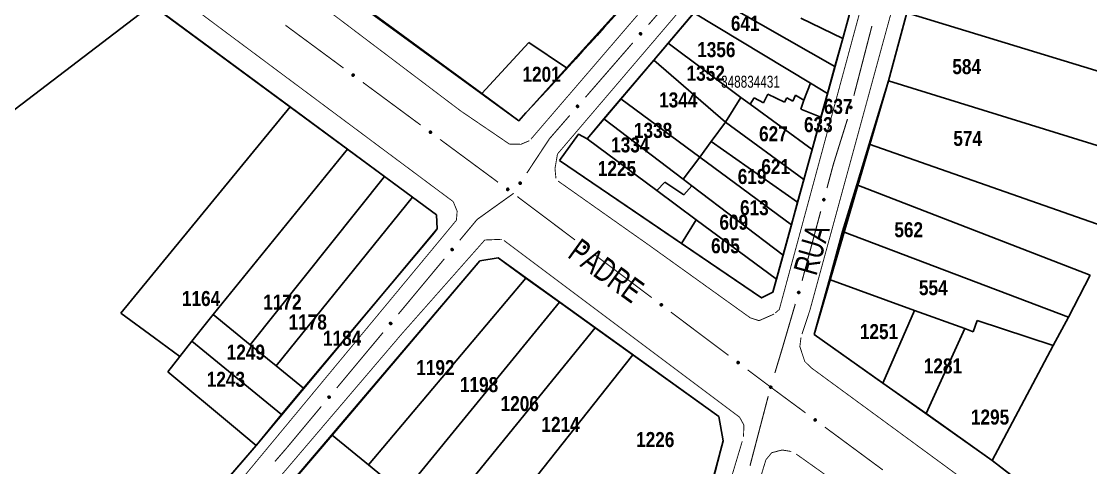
# Model space of a CAD drawing. Extents: x 200120 to 201962, y 4837541 to 4839252.
# Drawn here: x 200655.5 to 200833.5, y 4838756.8 to 4838831.1 of the extents above; entities that cross this region are included whole.
import ezdxf
from ezdxf.enums import TextEntityAlignment as Align

# ---------------------------------------------------------------- set-up
doc = ezdxf.new("R2010")
doc.units = 0
doc.header["$LTSCALE"] = 3
doc.header["$MEASUREMENT"] = 0
for name, color, linetype in [('CD-MALHA-LOTES', 40, 'CONTINUOUS'), ('CD_TXT_QUADRA', 7, 'CONTINUOUS'), ('RU-QUADRAS', 210, 'CONTINUOUS'), ('SV-EIXO-RUA-PAV', 20, 'CONTINUOUS'), ('SV-RUA-PAVIM-S-GUIA-C-GUIA', 7, 'CONTINUOUS'), ('SV-TXT-RUA-PAV-S-GUIA-C-GUIA', 7, 'CONTINUOUS'), ('Th_NmrPort', 1, 'CONTINUOUS')]:
    doc.layers.add(name, color=color, linetype=linetype)
doc.styles.add('ARIAL', font='ARIAL.TTF')
doc.styles.get("Standard").update_dxf_attribs({"font": 'swisscbo.ttf'})

msp = doc.modelspace()

# ---------------------------------------------------------------- linework, layer by layer
at = {"layer": 'CD-MALHA-LOTES'}
for p, q in [((200772.32, 4838852.32), (200746.27, 4838823.43)), ((200790.95, 4838823.64), (200770.01, 4838835.58)), ((200794.17, 4838835.31), (200792.24, 4838828.31)), ((200677.23, 4838833.88), (200621.91, 4838791.81)), ((200677.23, 4838833.88), (200700.22, 4838816.93)), ((200732.13, 4838819.14), (200711.77, 4838834.04)), ((200763.18, 4838827.52), (200767.46, 4838832.57)), ((200786.89, 4838820.83), (200767.46, 4838832.57)), ((200792.24, 4838828.31), (200785.29, 4838831.68)), ((200799.86, 4838821.23), (200802.89, 4838832.57)), ((200852.94, 4838817.31), (200802.89, 4838832.57)), ((200732.13, 4838819.14), (200739.99, 4838827.62)), ((200739.99, 4838827.62), (200746.27, 4838823.43)), ((200760.78, 4838824.68), (200763.18, 4838827.52)), ((200775.29, 4838818.48), (200763.18, 4838827.52)), ((200792.24, 4838828.31), (200790.95, 4838823.64)), ((200755.32, 4838818.25), (200760.78, 4838824.68)), ((200772.71, 4838814.37), (200760.78, 4838824.68)), ((200746.27, 4838823.43), (200738.31, 4838814.61)), ((200790.95, 4838823.64), (200789.71, 4838819.12)), ((200785.78, 4838818.04), (200786.89, 4838820.83)), ((200786.89, 4838820.83), (200789.71, 4838819.12)), ((200796.65, 4838810.7), (200799.86, 4838821.23)), ((200849.12, 4838805.99), (200799.86, 4838821.23)), ((200738.31, 4838814.61), (200732.13, 4838819.14)), ((200779.06, 4838817.59), (200779.75, 4838819.05)), ((200779.75, 4838819.05), (200782.55, 4838817.71)), ((200783.94, 4838817.85), (200784.38, 4838818.86)), ((200784.38, 4838818.86), (200785.78, 4838818.04)), ((200789.71, 4838819.12), (200788.62, 4838815.17)), ((200672.02, 4838782.55), (200700.22, 4838816.93)), ((200700.22, 4838816.93), (200709.78, 4838809.87)), ((200752.49, 4838814.91), (200755.32, 4838818.25)), ((200768.45, 4838808.53), (200755.32, 4838818.25)), ((200772.71, 4838814.37), (200775.29, 4838818.48)), ((200775.29, 4838818.48), (200776.81, 4838817.37)), ((200776.81, 4838817.37), (200777.47, 4838818.42)), ((200787.15, 4838809.82), (200776.81, 4838817.37)), ((200777.47, 4838818.42), (200779.06, 4838817.59)), ((200782.55, 4838817.71), (200782.91, 4838818.39)), ((200782.91, 4838818.39), (200783.94, 4838817.85)), ((200785.24, 4838816.55), (200785.78, 4838818.04)), ((200788.62, 4838815.17), (200785.24, 4838816.55)), ((200788.62, 4838815.17), (200787.15, 4838809.82)), ((200749.67, 4838811.59), (200752.49, 4838814.91)), ((200765.68, 4838804.87), (200752.49, 4838814.91)), ((200770.35, 4838811.12), (200772.71, 4838814.37)), ((200785.76, 4838804.79), (200772.71, 4838814.37)), ((200745.09, 4838807.98), (200748.27, 4838812.37)), ((200748.27, 4838812.37), (200749.67, 4838811.59)), ((200761.27, 4838802.99), (200749.67, 4838811.59)), ((200687.4, 4838782.34), (200709.78, 4838809.87)), ((200709.78, 4838809.87), (200715.95, 4838805.32)), ((200768.45, 4838808.53), (200770.35, 4838811.12)), ((200784.73, 4838801.05), (200770.35, 4838811.12)), ((200787.15, 4838809.82), (200785.76, 4838804.79)), ((200796.65, 4838810.7), (200794.59, 4838803.93)), ((200845, 4838793.74), (200796.65, 4838810.7)), ((200765.42, 4838794.16), (200745.09, 4838807.98)), ((200765.68, 4838804.87), (200768.45, 4838808.53)), ((200783.69, 4838797.26), (200768.45, 4838808.53)), ((200693.6, 4838777.31), (200715.95, 4838805.32)), ((200715.95, 4838805.32), (200720.61, 4838801.89)), ((200761.27, 4838802.99), (200762.65, 4838804.37)), ((200762.65, 4838804.37), (200765.79, 4838802.27)), ((200767.13, 4838803.76), (200765.68, 4838804.87)), ((200785.76, 4838804.79), (200784.73, 4838801.05)), ((200767.83, 4838798.12), (200761.27, 4838802.99)), ((200765.79, 4838802.27), (200767.13, 4838803.76)), ((200782.3, 4838792.21), (200767.13, 4838803.76)), ((200792.23, 4838796.16), (200794.59, 4838803.93)), ((200794.59, 4838803.93), (200833.44, 4838788.9)), ((200697.92, 4838773.79), (200720.61, 4838801.89)), ((200720.61, 4838801.89), (200724.63, 4838798.92)), ((200784.73, 4838801.05), (200783.69, 4838797.26)), ((200724.63, 4838798.92), (200724.72, 4838796.58)), ((200765.42, 4838794.16), (200767.83, 4838798.12)), ((200767.83, 4838798.12), (200781.2, 4838788.21)), ((200783.69, 4838797.26), (200782.3, 4838792.21)), ((200724.2, 4838795.96), (200702.47, 4838770.1)), ((200724.72, 4838796.58), (200724.2, 4838795.96)), ((200790.03, 4838788.18), (200792.23, 4838796.16)), ((200829.83, 4838781.92), (200792.23, 4838796.16)), ((200778.74, 4838785.1), (200765.42, 4838794.16)), ((200782.3, 4838792.21), (200781.2, 4838788.21)), ((200707.22, 4838762.24), (200731.82, 4838791.28)), ((200731.82, 4838791.28), (200734.85, 4838791.75)), ((200734.85, 4838791.75), (200739.5, 4838788.41)), ((200713.27, 4838757.31), (200739.5, 4838788.41)), ((200739.5, 4838788.41), (200745.1, 4838784.39)), ((200833.44, 4838788.9), (200829.83, 4838781.92)), ((200781.2, 4838788.21), (200780.6, 4838786.04)), ((200787.5, 4838779.01), (200790.03, 4838788.18)), ((200804.2, 4838783.03), (200790.03, 4838788.18)), ((200780.6, 4838786.04), (200778.74, 4838785.1)), ((200719.07, 4838752.59), (200745.1, 4838784.39)), ((200745.1, 4838784.39), (200751.01, 4838780.14)), ((200798.91, 4838770.93), (200804.2, 4838783.03)), ((200804.2, 4838783.03), (200812.58, 4838779.98)), ((200677.66, 4838778.44), (200672.02, 4838782.55)), ((200683.88, 4838777.89), (200687.4, 4838782.34)), ((200693.6, 4838777.31), (200687.4, 4838782.34)), ((200814.62, 4838781.34), (200813.99, 4838779.47)), ((200827.28, 4838777.15), (200814.62, 4838781.34)), ((200829.83, 4838781.92), (200827.28, 4838777.15)), ((200751.01, 4838780.14), (200724.81, 4838747.91)), ((200751.01, 4838780.14), (200757.31, 4838775.61)), ((200812.58, 4838779.98), (200806.12, 4838765.83)), ((200813.99, 4838779.47), (200812.58, 4838779.98)), ((200681.88, 4838775.36), (200677.66, 4838778.44)), ((200681.88, 4838775.36), (200683.88, 4838777.89)), ((200698.82, 4838765.68), (200683.88, 4838777.89)), ((200798.91, 4838770.93), (200787.5, 4838779.01)), ((200697.92, 4838773.79), (200693.6, 4838777.31)), ((200827.28, 4838777.15), (200817.12, 4838758.03)), ((200679.85, 4838772.78), (200681.88, 4838775.36)), ((200733.59, 4838745.75), (200757.31, 4838775.61)), ((200757.31, 4838775.61), (200771.59, 4838765.35)), ((200690.82, 4838763.67), (200679.85, 4838772.78)), ((200702.47, 4838770.1), (200697.92, 4838773.79)), ((200806.12, 4838765.83), (200798.91, 4838770.93)), ((200702.47, 4838770.1), (200698.82, 4838765.68)), ((200698.82, 4838765.68), (200694.57, 4838760.55)), ((200771.59, 4838765.35), (200772.35, 4838761.28)), ((200817.12, 4838758.03), (200806.12, 4838765.83)), ((200694.57, 4838760.55), (200690.82, 4838763.67)), ((200693.14, 4838745.75), (200707.22, 4838762.24)), ((200713.27, 4838757.31), (200707.22, 4838762.24)), ((200694.57, 4838760.55), (200681.78, 4838745.75)), ((200772.35, 4838761.28), (200769.33, 4838749.78)), ((200817.12, 4838758.03), (200833.13, 4838745.75)), ((200719.07, 4838752.59), (200713.27, 4838757.31))]:
    msp.add_line(p, q, dxfattribs=at)
at = {"layer": 'RU-QUADRAS', "color": 6, "linetype": 'Continuous'}
for points in [[(200675.48, 4838861.45), (200765.86, 4838942.42), (200767.5, 4838942.26, -0.011193), (200811.94, 4838899.23, -0.016254), (200738.31, 4838814.61), (200678.68, 4838858.06)], [(200632.06, 4838674.11), (200731.82, 4838791.28), (200734.85, 4838791.75), (200771.59, 4838765.35), (200772.35, 4838761.28), (200751.25, 4838681.99), (200750.08, 4838682.55), (200723.73, 4838598.57), (200720.53, 4838589.69, -0.370915), (200718.83, 4838589.9), (200664.17, 4838642.77), (200711.14, 4838692.17), (200707.15, 4838695.58), (200660.42, 4838645.76), (200644.79, 4838659.93), (200643.12, 4838658.43), (200639.57, 4838662.03), (200641.12, 4838663.79), (200632.56, 4838671.61)]]:
    msp.add_lwpolyline(points, format="xyb", close=True, dxfattribs=at)
msp.add_lwpolyline([(200838.15, 4838742.49), (200833.13, 4838745.75), (200817.12, 4838758.03), (200787.5, 4838779.01), (200799.86, 4838821.23), (200818.88, 4838891.93)], dxfattribs=at)
msp.add_lwpolyline([(200617.42, 4838877.91), (200724.63, 4838798.92), (200724.72, 4838796.58), (200694.57, 4838760.55), (200626.11, 4838681.04, -0.361488), (200624.13, 4838680.5), (200609.31, 4838693.14, 0.007833), (200524.85, 4838771.77), (200560.69, 4838797.92), (200558.98, 4838800.2), (200522.43, 4838774.29), (200509.98, 4838788.04), (200547.8, 4838815.1), (200544.91, 4838818.94), (200505.07, 4838790.24), (200493.26, 4838802.33), (200533.03, 4838833.27)], format="xyb", dxfattribs=at)
msp.add_lwpolyline([(200745.09, 4838807.98), (200748.27, 4838812.37), (200749.67, 4838811.59), (200784.73, 4838852.93), (200797.63, 4838847.9), (200780.6, 4838786.04), (200778.74, 4838785.1)], close=True, dxfattribs=at)
at = {"layer": 'SV-EIXO-RUA-PAV', "const_width": 0.18}
for points in [[(200759.9, 4838830.59), (200763.84, 4838835.12)], [(200699.46, 4838830.5), (200709.11, 4838823.38)], [(200797.1, 4838830.36), (200794.09, 4838818.75)], [(200749.41, 4838818.51), (200757.28, 4838827.57)], [(200712.33, 4838821), (200721.98, 4838813.87)], [(200743.41, 4838811.6), (200746.79, 4838815.49)], [(200793.04, 4838814.89), (200790.95, 4838808.21)], [(200725.2, 4838811.49), (200734.85, 4838804.36)], [(200742.94, 4838810.89), (200743.41, 4838811.6)], [(200739.64, 4838805.88), (200742.94, 4838810.89)], [(200790.95, 4838808.21), (200790.67, 4838807.3)], [(200790.67, 4838807.3), (200789.62, 4838803.39)], [(200736.64, 4838801.94), (200737.4, 4838802.48)], [(200737.4, 4838802.48), (200737.44, 4838802.54)], [(200731.36, 4838798.16), (200736.64, 4838801.94)], [(200738.06, 4838801.98), (200747.65, 4838794.77)], [(200788.58, 4838799.53), (200785.47, 4838787.94)], [(200728.48, 4838794.7), (200731.04, 4838797.77)], [(200731.04, 4838797.77), (200731.36, 4838798.16)], [(200750.85, 4838792.36), (200760.44, 4838785.15)], [(200718.25, 4838782.4), (200725.92, 4838791.62)], [(200784.35, 4838784.1), (200782.38, 4838777.38)], [(200763.63, 4838782.74), (200773.22, 4838775.53)], [(200708, 4838770.11), (200715.69, 4838779.33)], [(200782.27, 4838776.99), (200780.94, 4838772.59)], [(200782.38, 4838777.38), (200782.27, 4838776.99)], [(200776.42, 4838773.12), (200779.62, 4838770.72)], [(200779.62, 4838770.72), (200780.24, 4838770.25)], [(200779.84, 4838768.74), (200776.8, 4838757.14)], [(200780.24, 4838770.25), (200786.05, 4838765.96)], [(200699.68, 4838760.15), (200705.43, 4838767.04)], [(200789.27, 4838763.59), (200798.92, 4838756.46)], [(200697.7, 4838757.86), (200699.67, 4838760.13)], [(200699.67, 4838760.13), (200699.68, 4838760.15)]]:
    msp.add_lwpolyline(points, dxfattribs=at)
at = {"layer": 'SV-EIXO-RUA-PAV'}
for points in [[(200758.41, 4838829.04), (200758.41, 4838829.09), (200758.41, 4838829.13), (200758.43, 4838829.17), (200758.45, 4838829.19), (200758.48, 4838829.22), (200758.51, 4838829.24), (200758.55, 4838829.25), (200758.6, 4838829.25), (200758.64, 4838829.24), (200758.67, 4838829.23), (200758.7, 4838829.21), (200758.73, 4838829.19), (200758.74, 4838829.15), (200758.76, 4838829.11), (200758.76, 4838829.06), (200758.76, 4838829.02), (200758.74, 4838828.99), (200758.72, 4838828.96), (200758.69, 4838828.94), (200758.66, 4838828.92), (200758.62, 4838828.9), (200758.57, 4838828.9), (200758.53, 4838828.91), (200758.5, 4838828.92), (200758.47, 4838828.94), (200758.44, 4838828.97), (200758.42, 4838829), (200758.41, 4838829.04)], [(200710.67, 4838822.36), (200710.72, 4838822.37), (200710.76, 4838822.37), (200710.8, 4838822.35), (200710.82, 4838822.33), (200710.85, 4838822.31), (200710.87, 4838822.28), (200710.89, 4838822.24), (200710.9, 4838822.19), (200710.89, 4838822.15), (200710.88, 4838822.12), (200710.86, 4838822.09), (200710.84, 4838822.06), (200710.81, 4838822.04), (200710.77, 4838822.02), (200710.72, 4838822.01), (200710.68, 4838822.02), (200710.64, 4838822.03), (200710.61, 4838822.05), (200710.59, 4838822.07), (200710.57, 4838822.1), (200710.55, 4838822.14), (200710.54, 4838822.19), (200710.55, 4838822.23), (200710.56, 4838822.27), (200710.58, 4838822.3), (200710.6, 4838822.32), (200710.63, 4838822.35), (200710.67, 4838822.36)], [(200747.92, 4838816.96), (200747.92, 4838817.01), (200747.92, 4838817.05), (200747.94, 4838817.09), (200747.96, 4838817.11), (200747.98, 4838817.14), (200748.02, 4838817.16), (200748.05, 4838817.17), (200748.1, 4838817.17), (200748.15, 4838817.17), (200748.18, 4838817.15), (200748.21, 4838817.13), (200748.23, 4838817.11), (200748.25, 4838817.07), (200748.27, 4838817.03), (200748.27, 4838816.98), (200748.26, 4838816.94), (200748.25, 4838816.91), (200748.23, 4838816.88), (200748.2, 4838816.86), (200748.17, 4838816.84), (200748.13, 4838816.82), (200748.08, 4838816.82), (200748.04, 4838816.83), (200748.01, 4838816.84), (200747.98, 4838816.86), (200747.95, 4838816.89), (200747.93, 4838816.92), (200747.92, 4838816.96)], [(200793.73, 4838816.92), (200793.76, 4838816.88), (200793.77, 4838816.84), (200793.77, 4838816.8), (200793.76, 4838816.77), (200793.75, 4838816.74), (200793.73, 4838816.71), (200793.7, 4838816.68), (200793.66, 4838816.65), (200793.62, 4838816.64), (200793.58, 4838816.64), (200793.55, 4838816.64), (200793.51, 4838816.65), (200793.48, 4838816.67), (200793.45, 4838816.7), (200793.43, 4838816.75), (200793.42, 4838816.79), (200793.41, 4838816.82), (200793.42, 4838816.86), (200793.43, 4838816.89), (200793.45, 4838816.92), (200793.48, 4838816.95), (200793.52, 4838816.98), (200793.56, 4838816.99), (200793.6, 4838816.99), (200793.64, 4838816.98), (200793.67, 4838816.97), (200793.7, 4838816.95), (200793.73, 4838816.92)], [(200723.54, 4838812.85), (200723.59, 4838812.86), (200723.63, 4838812.86), (200723.67, 4838812.85), (200723.69, 4838812.83), (200723.72, 4838812.8), (200723.74, 4838812.78), (200723.76, 4838812.74), (200723.77, 4838812.69), (200723.76, 4838812.64), (200723.75, 4838812.61), (200723.73, 4838812.58), (200723.71, 4838812.55), (200723.68, 4838812.53), (200723.64, 4838812.52), (200723.59, 4838812.51), (200723.55, 4838812.51), (200723.51, 4838812.53), (200723.48, 4838812.54), (200723.46, 4838812.57), (200723.44, 4838812.6), (200723.42, 4838812.64), (200723.41, 4838812.68), (200723.42, 4838812.73), (200723.43, 4838812.76), (200723.45, 4838812.79), (200723.47, 4838812.82), (200723.5, 4838812.84), (200723.54, 4838812.85)], [(200738.37, 4838804.15), (200738.36, 4838804.2), (200738.36, 4838804.24), (200738.37, 4838804.28), (200738.39, 4838804.31), (200738.41, 4838804.33), (200738.44, 4838804.36), (200738.47, 4838804.37), (200738.52, 4838804.39), (200738.57, 4838804.38), (200738.6, 4838804.37), (200738.63, 4838804.36), (200738.66, 4838804.33), (200738.68, 4838804.3), (200738.7, 4838804.27), (200738.71, 4838804.22), (200738.71, 4838804.18), (200738.7, 4838804.14), (200738.68, 4838804.11), (200738.66, 4838804.08), (200738.63, 4838804.06), (200738.59, 4838804.04), (200738.55, 4838804.03), (200738.5, 4838804.03), (200738.47, 4838804.04), (200738.44, 4838804.06), (200738.41, 4838804.08), (200738.39, 4838804.11), (200738.37, 4838804.15)], [(200736.41, 4838803.35), (200736.46, 4838803.36), (200736.5, 4838803.35), (200736.54, 4838803.34), (200736.56, 4838803.32), (200736.59, 4838803.3), (200736.61, 4838803.27), (200736.63, 4838803.23), (200736.64, 4838803.18), (200736.63, 4838803.14), (200736.62, 4838803.1), (200736.6, 4838803.07), (200736.58, 4838803.05), (200736.55, 4838803.03), (200736.51, 4838803.01), (200736.46, 4838803), (200736.42, 4838803.01), (200736.38, 4838803.02), (200736.35, 4838803.04), (200736.33, 4838803.06), (200736.31, 4838803.09), (200736.29, 4838803.13), (200736.28, 4838803.18), (200736.29, 4838803.22), (200736.3, 4838803.25), (200736.32, 4838803.28), (200736.34, 4838803.31), (200736.37, 4838803.33), (200736.41, 4838803.35)], [(200789.24, 4838801.57), (200789.27, 4838801.53), (200789.28, 4838801.48), (200789.28, 4838801.45), (200789.27, 4838801.41), (200789.26, 4838801.38), (200789.24, 4838801.35), (200789.21, 4838801.32), (200789.17, 4838801.29), (200789.13, 4838801.28), (200789.09, 4838801.28), (200789.06, 4838801.29), (200789.03, 4838801.3), (200788.99, 4838801.32), (200788.96, 4838801.35), (200788.94, 4838801.39), (200788.93, 4838801.43), (200788.93, 4838801.47), (200788.93, 4838801.51), (200788.95, 4838801.54), (200788.97, 4838801.57), (200789, 4838801.6), (200789.04, 4838801.62), (200789.08, 4838801.64), (200789.12, 4838801.64), (200789.15, 4838801.63), (200789.18, 4838801.62), (200789.22, 4838801.6), (200789.24, 4838801.57)], [(200749.2, 4838793.74), (200749.25, 4838793.75), (200749.29, 4838793.74), (200749.33, 4838793.73), (200749.36, 4838793.71), (200749.38, 4838793.69), (200749.4, 4838793.66), (200749.42, 4838793.62), (200749.43, 4838793.57), (200749.42, 4838793.53), (200749.41, 4838793.49), (200749.39, 4838793.46), (200749.37, 4838793.44), (200749.34, 4838793.41), (200749.3, 4838793.4), (200749.25, 4838793.39), (200749.21, 4838793.4), (200749.17, 4838793.41), (200749.14, 4838793.43), (200749.12, 4838793.45), (200749.1, 4838793.48), (200749.08, 4838793.52), (200749.07, 4838793.57), (200749.08, 4838793.61), (200749.09, 4838793.64), (200749.11, 4838793.67), (200749.13, 4838793.7), (200749.16, 4838793.72), (200749.2, 4838793.74)], [(200727.02, 4838793.12), (200727.02, 4838793.17), (200727.02, 4838793.21), (200727.04, 4838793.25), (200727.06, 4838793.27), (200727.08, 4838793.3), (200727.12, 4838793.32), (200727.15, 4838793.33), (200727.2, 4838793.34), (200727.25, 4838793.33), (200727.28, 4838793.32), (200727.31, 4838793.3), (200727.33, 4838793.27), (200727.35, 4838793.24), (200727.37, 4838793.2), (200727.37, 4838793.15), (200727.37, 4838793.11), (200727.35, 4838793.08), (200727.33, 4838793.05), (200727.31, 4838793.02), (200727.28, 4838793), (200727.24, 4838792.99), (200727.19, 4838792.98), (200727.15, 4838792.99), (200727.11, 4838793), (200727.08, 4838793.03), (200727.06, 4838793.05), (200727.04, 4838793.08), (200727.02, 4838793.12)], [(200785.06, 4838786.12), (200785.09, 4838786.08), (200785.1, 4838786.04), (200785.1, 4838786), (200785.09, 4838785.97), (200785.08, 4838785.93), (200785.06, 4838785.9), (200785.03, 4838785.87), (200784.98, 4838785.85), (200784.94, 4838785.84), (200784.9, 4838785.84), (200784.87, 4838785.85), (200784.84, 4838785.86), (200784.81, 4838785.88), (200784.78, 4838785.91), (200784.75, 4838785.95), (200784.74, 4838786), (200784.74, 4838786.03), (200784.75, 4838786.07), (200784.76, 4838786.1), (200784.78, 4838786.13), (200784.82, 4838786.16), (200784.86, 4838786.18), (200784.9, 4838786.19), (200784.94, 4838786.19), (200784.97, 4838786.18), (200785, 4838786.17), (200785.03, 4838786.15), (200785.06, 4838786.12)], [(200761.99, 4838784.12), (200762.04, 4838784.13), (200762.08, 4838784.12), (200762.11, 4838784.11), (200762.14, 4838784.09), (200762.17, 4838784.07), (200762.19, 4838784.04), (200762.21, 4838784), (200762.21, 4838783.95), (200762.21, 4838783.91), (200762.2, 4838783.87), (200762.18, 4838783.84), (200762.15, 4838783.82), (200762.12, 4838783.8), (200762.08, 4838783.78), (200762.04, 4838783.77), (200761.99, 4838783.78), (200761.96, 4838783.79), (200761.93, 4838783.81), (200761.9, 4838783.83), (200761.88, 4838783.86), (200761.87, 4838783.9), (200761.86, 4838783.95), (200761.86, 4838783.99), (200761.88, 4838784.03), (200761.9, 4838784.06), (200761.92, 4838784.08), (200761.95, 4838784.1), (200761.99, 4838784.12)], [(200716.79, 4838780.82), (200716.79, 4838780.87), (200716.79, 4838780.91), (200716.81, 4838780.95), (200716.83, 4838780.97), (200716.85, 4838781), (200716.88, 4838781.02), (200716.92, 4838781.03), (200716.97, 4838781.04), (200717.01, 4838781.03), (200717.05, 4838781.02), (200717.08, 4838781), (200717.1, 4838780.97), (200717.12, 4838780.94), (200717.14, 4838780.9), (200717.14, 4838780.85), (200717.13, 4838780.81), (200717.12, 4838780.78), (200717.1, 4838780.75), (200717.07, 4838780.72), (200717.04, 4838780.7), (200717, 4838780.69), (200716.95, 4838780.68), (200716.91, 4838780.69), (200716.88, 4838780.7), (200716.85, 4838780.73), (200716.82, 4838780.75), (200716.8, 4838780.78), (200716.79, 4838780.82)], [(200774.77, 4838774.5), (200774.82, 4838774.51), (200774.86, 4838774.5), (200774.9, 4838774.49), (200774.93, 4838774.47), (200774.95, 4838774.45), (200774.98, 4838774.42), (200774.99, 4838774.38), (200775, 4838774.33), (200774.99, 4838774.29), (200774.98, 4838774.25), (200774.96, 4838774.22), (200774.94, 4838774.2), (200774.91, 4838774.18), (200774.87, 4838774.16), (200774.82, 4838774.15), (200774.78, 4838774.16), (200774.75, 4838774.17), (200774.72, 4838774.19), (200774.69, 4838774.21), (200774.67, 4838774.24), (200774.65, 4838774.28), (200774.65, 4838774.33), (200774.65, 4838774.37), (200774.66, 4838774.41), (200774.68, 4838774.44), (200774.7, 4838774.46), (200774.73, 4838774.49), (200774.77, 4838774.5)], [(200706.54, 4838768.54), (200706.53, 4838768.59), (200706.54, 4838768.63), (200706.55, 4838768.66), (200706.57, 4838768.69), (200706.6, 4838768.72), (200706.63, 4838768.74), (200706.67, 4838768.75), (200706.72, 4838768.76), (200706.76, 4838768.75), (200706.8, 4838768.73), (200706.82, 4838768.71), (200706.85, 4838768.69), (200706.87, 4838768.66), (200706.88, 4838768.62), (200706.89, 4838768.57), (200706.88, 4838768.53), (200706.87, 4838768.49), (200706.84, 4838768.46), (200706.82, 4838768.44), (200706.79, 4838768.42), (200706.75, 4838768.4), (200706.7, 4838768.4), (200706.66, 4838768.41), (200706.63, 4838768.42), (200706.6, 4838768.44), (200706.57, 4838768.47), (200706.55, 4838768.5), (200706.54, 4838768.54)], [(200780.38, 4838770.36), (200780.41, 4838770.32), (200780.42, 4838770.28), (200780.42, 4838770.24), (200780.41, 4838770.21), (200780.4, 4838770.17), (200780.38, 4838770.14), (200780.35, 4838770.11), (200780.31, 4838770.09), (200780.27, 4838770.08), (200780.23, 4838770.07), (200780.2, 4838770.08), (200780.17, 4838770.09), (200780.13, 4838770.11), (200780.1, 4838770.14), (200780.08, 4838770.19), (200780.07, 4838770.23), (200780.07, 4838770.26), (200780.07, 4838770.3), (200780.09, 4838770.33), (200780.1, 4838770.36), (200780.13, 4838770.39), (200780.18, 4838770.42), (200780.22, 4838770.43), (200780.25, 4838770.43), (200780.29, 4838770.42), (200780.32, 4838770.41), (200780.35, 4838770.39), (200780.38, 4838770.36)], [(200787.61, 4838764.95), (200787.66, 4838764.96), (200787.7, 4838764.95), (200787.73, 4838764.94), (200787.76, 4838764.92), (200787.79, 4838764.9), (200787.81, 4838764.87), (200787.83, 4838764.83), (200787.84, 4838764.78), (200787.83, 4838764.74), (200787.82, 4838764.7), (200787.8, 4838764.67), (200787.78, 4838764.65), (200787.75, 4838764.63), (200787.71, 4838764.61), (200787.66, 4838764.6), (200787.62, 4838764.61), (200787.58, 4838764.62), (200787.55, 4838764.64), (200787.53, 4838764.66), (200787.5, 4838764.69), (200787.49, 4838764.73), (200787.48, 4838764.78), (200787.48, 4838764.82), (200787.5, 4838764.85), (200787.52, 4838764.88), (200787.54, 4838764.91), (200787.57, 4838764.93), (200787.61, 4838764.95)]]:
    msp.add_lwpolyline(points, close=True, dxfattribs=at)
for points in [[(200758.41, 4838829.04), (200758.55, 4838829.25)], [(200758.41, 4838829.09), (200758.51, 4838829.24)], [(200758.41, 4838829.07), (200758.52, 4838829.24)], [(200758.41, 4838829.13), (200758.48, 4838829.22)], [(200758.41, 4838829.11), (200758.49, 4838829.22)], [(200758.42, 4838829), (200758.6, 4838829.25)], [(200758.42, 4838829.02), (200758.57, 4838829.25)], [(200758.44, 4838828.99), (200758.61, 4838829.25)], [(200758.44, 4838828.97), (200758.64, 4838829.24)], [(200758.46, 4838828.96), (200758.65, 4838829.24)], [(200758.47, 4838828.94), (200758.67, 4838829.23)], [(200758.49, 4838828.93), (200758.69, 4838829.22)], [(200758.5, 4838828.92), (200758.7, 4838829.21)], [(200758.52, 4838828.92), (200758.71, 4838829.19)], [(200758.53, 4838828.91), (200758.73, 4838829.19)], [(200758.55, 4838828.9), (200758.73, 4838829.16)], [(200758.57, 4838828.9), (200758.74, 4838829.15)], [(200758.6, 4838828.91), (200758.75, 4838829.13)], [(200758.62, 4838828.9), (200758.76, 4838829.11)], [(200758.64, 4838828.92), (200758.76, 4838829.08)], [(200758.66, 4838828.92), (200758.76, 4838829.06)], [(200758.68, 4838828.93), (200758.75, 4838829.04)], [(200758.69, 4838828.94), (200758.76, 4838829.02)], [(200710.54, 4838822.21), (200710.82, 4838822.05)], [(200710.54, 4838822.19), (200710.81, 4838822.04)], [(200710.55, 4838822.25), (200710.85, 4838822.07)], [(200710.55, 4838822.23), (200710.84, 4838822.06)], [(200710.55, 4838822.16), (200710.79, 4838822.03)], [(200710.55, 4838822.14), (200710.77, 4838822.02)], [(200710.56, 4838822.27), (200710.86, 4838822.09)], [(200710.56, 4838822.12), (200710.74, 4838822.02)], [(200710.57, 4838822.28), (200710.87, 4838822.1)], [(200710.57, 4838822.1), (200710.72, 4838822.01)], [(200710.58, 4838822.3), (200710.88, 4838822.12)], [(200710.58, 4838822.09), (200710.69, 4838822.02)], [(200710.59, 4838822.31), (200710.88, 4838822.14)], [(200710.6, 4838822.32), (200710.89, 4838822.15)], [(200710.62, 4838822.33), (200710.89, 4838822.18)], [(200710.63, 4838822.35), (200710.9, 4838822.19)], [(200710.65, 4838822.35), (200710.89, 4838822.22)], [(200710.67, 4838822.36), (200710.89, 4838822.24)], [(200710.7, 4838822.36), (200710.87, 4838822.27)], [(200710.72, 4838822.37), (200710.87, 4838822.28)], [(200710.74, 4838822.37), (200710.85, 4838822.3)], [(200710.76, 4838822.37), (200710.85, 4838822.31)], [(200710.59, 4838822.07), (200710.68, 4838822.02)], [(200747.92, 4838816.96), (200748.05, 4838817.17)], [(200747.92, 4838817.01), (200748.02, 4838817.16)], [(200747.92, 4838816.99), (200748.03, 4838817.16)], [(200747.92, 4838817.05), (200747.98, 4838817.14)], [(200747.92, 4838817.03), (200748, 4838817.14)], [(200747.93, 4838816.92), (200748.1, 4838817.17)], [(200747.93, 4838816.94), (200748.08, 4838817.17)], [(200747.95, 4838816.89), (200748.15, 4838817.17)], [(200747.95, 4838816.91), (200748.12, 4838817.17)], [(200747.97, 4838816.88), (200748.16, 4838817.16)], [(200747.98, 4838816.86), (200748.18, 4838817.15)], [(200747.99, 4838816.85), (200748.2, 4838817.14)], [(200748.01, 4838816.84), (200748.21, 4838817.13)], [(200748.03, 4838816.84), (200748.22, 4838817.12)], [(200748.04, 4838816.83), (200748.23, 4838817.11)], [(200748.06, 4838816.82), (200748.24, 4838817.08)], [(200748.08, 4838816.82), (200748.25, 4838817.07)], [(200748.11, 4838816.83), (200748.26, 4838817.05)], [(200748.13, 4838816.82), (200748.27, 4838817.03)], [(200748.15, 4838816.84), (200748.26, 4838817)], [(200748.17, 4838816.84), (200748.27, 4838816.98)], [(200748.19, 4838816.85), (200748.26, 4838816.96)], [(200748.2, 4838816.86), (200748.26, 4838816.94)], [(200793.44, 4838816.9), (200793.42, 4838816.77)], [(200793.43, 4838816.89), (200793.42, 4838816.79)], [(200793.45, 4838816.92), (200793.43, 4838816.75)], [(200793.47, 4838816.93), (200793.44, 4838816.73)], [(200793.48, 4838816.95), (200793.45, 4838816.7)], [(200793.5, 4838816.96), (200793.47, 4838816.69)], [(200793.52, 4838816.98), (200793.48, 4838816.67)], [(200793.54, 4838816.98), (200793.5, 4838816.67)], [(200793.56, 4838816.99), (200793.51, 4838816.65)], [(200793.58, 4838816.99), (200793.53, 4838816.65)], [(200793.6, 4838816.99), (200793.55, 4838816.64)], [(200793.62, 4838816.98), (200793.56, 4838816.64)], [(200793.64, 4838816.98), (200793.58, 4838816.64)], [(200793.65, 4838816.97), (200793.6, 4838816.64)], [(200793.67, 4838816.97), (200793.62, 4838816.64)], [(200793.68, 4838816.96), (200793.64, 4838816.65)], [(200793.7, 4838816.95), (200793.66, 4838816.65)], [(200793.71, 4838816.94), (200793.68, 4838816.67)], [(200793.73, 4838816.92), (200793.7, 4838816.68)], [(200793.74, 4838816.9), (200793.72, 4838816.7)], [(200793.76, 4838816.88), (200793.73, 4838816.71)], [(200793.76, 4838816.86), (200793.74, 4838816.73)], [(200793.77, 4838816.84), (200793.75, 4838816.74)], [(200723.41, 4838812.7), (200723.69, 4838812.54)], [(200723.41, 4838812.68), (200723.68, 4838812.53)], [(200723.42, 4838812.74), (200723.72, 4838812.57)], [(200723.42, 4838812.73), (200723.71, 4838812.55)], [(200723.42, 4838812.66), (200723.66, 4838812.53)], [(200723.42, 4838812.64), (200723.64, 4838812.52)], [(200723.43, 4838812.76), (200723.73, 4838812.58)], [(200723.43, 4838812.61), (200723.61, 4838812.52)], [(200723.44, 4838812.77), (200723.74, 4838812.59)], [(200723.44, 4838812.6), (200723.59, 4838812.51)], [(200723.45, 4838812.79), (200723.75, 4838812.61)], [(200723.45, 4838812.58), (200723.56, 4838812.51)], [(200723.46, 4838812.8), (200723.75, 4838812.63)], [(200723.46, 4838812.57), (200723.55, 4838812.51)], [(200723.47, 4838812.82), (200723.76, 4838812.64)], [(200723.49, 4838812.83), (200723.76, 4838812.67)], [(200723.5, 4838812.84), (200723.77, 4838812.69)], [(200723.52, 4838812.85), (200723.76, 4838812.71)], [(200723.54, 4838812.85), (200723.76, 4838812.74)], [(200723.57, 4838812.86), (200723.74, 4838812.76)], [(200723.59, 4838812.86), (200723.74, 4838812.78)], [(200723.61, 4838812.86), (200723.72, 4838812.79)], [(200723.63, 4838812.86), (200723.72, 4838812.8)], [(200738.36, 4838804.2), (200738.44, 4838804.36)], [(200738.36, 4838804.18), (200738.45, 4838804.36)], [(200738.36, 4838804.22), (200738.42, 4838804.34)], [(200738.36, 4838804.24), (200738.41, 4838804.33)], [(200738.37, 4838804.15), (200738.47, 4838804.37)], [(200738.38, 4838804.13), (200738.5, 4838804.38)], [(200738.39, 4838804.11), (200738.52, 4838804.39)], [(200738.4, 4838804.1), (200738.54, 4838804.38)], [(200738.41, 4838804.08), (200738.57, 4838804.38)], [(200738.43, 4838804.08), (200738.58, 4838804.37)], [(200738.44, 4838804.06), (200738.6, 4838804.37)], [(200738.46, 4838804.05), (200738.62, 4838804.36)], [(200738.47, 4838804.04), (200738.63, 4838804.36)], [(200738.49, 4838804.04), (200738.65, 4838804.34)], [(200738.5, 4838804.03), (200738.66, 4838804.33)], [(200738.53, 4838804.03), (200738.67, 4838804.32)], [(200738.55, 4838804.03), (200738.68, 4838804.3)], [(200738.57, 4838804.04), (200738.69, 4838804.28)], [(200736.28, 4838803.2), (200736.56, 4838803.04)], [(200736.28, 4838803.18), (200736.55, 4838803.03)], [(200736.29, 4838803.23), (200736.59, 4838803.06)], [(200736.29, 4838803.22), (200736.58, 4838803.05)], [(200736.29, 4838803.15), (200736.53, 4838803.02)], [(200736.29, 4838803.13), (200736.51, 4838803.01)], [(200736.3, 4838803.25), (200736.6, 4838803.07)], [(200736.3, 4838803.11), (200736.48, 4838803.01)], [(200736.31, 4838803.27), (200736.61, 4838803.09)], [(200736.31, 4838803.09), (200736.46, 4838803)], [(200736.32, 4838803.28), (200736.62, 4838803.1)], [(200736.32, 4838803.07), (200736.43, 4838803.01)], [(200736.33, 4838803.3), (200736.62, 4838803.13)], [(200736.33, 4838803.06), (200736.42, 4838803.01)], [(200736.34, 4838803.31), (200736.63, 4838803.14)], [(200736.36, 4838803.32), (200736.63, 4838803.16)], [(200736.37, 4838803.33), (200736.64, 4838803.18)], [(200736.39, 4838803.34), (200736.63, 4838803.21)], [(200736.41, 4838803.35), (200736.63, 4838803.23)], [(200736.44, 4838803.35), (200736.61, 4838803.25)], [(200736.46, 4838803.36), (200736.61, 4838803.27)], [(200736.48, 4838803.36), (200736.59, 4838803.29)], [(200736.5, 4838803.35), (200736.59, 4838803.3)], [(200738.59, 4838804.04), (200738.7, 4838804.27)], [(200738.61, 4838804.06), (200738.7, 4838804.24)], [(200738.63, 4838804.06), (200738.71, 4838804.22)], [(200738.65, 4838804.08), (200738.71, 4838804.19)], [(200738.66, 4838804.08), (200738.71, 4838804.18)], [(200788.95, 4838801.54), (200788.93, 4838801.43)], [(200788.97, 4838801.57), (200788.94, 4838801.39)], [(200788.96, 4838801.55), (200788.94, 4838801.42)], [(200788.98, 4838801.58), (200788.95, 4838801.38)], [(200789, 4838801.6), (200788.96, 4838801.35)], [(200789.02, 4838801.61), (200788.98, 4838801.34)], [(200789.04, 4838801.62), (200788.99, 4838801.32)], [(200789.06, 4838801.63), (200789.01, 4838801.32)], [(200789.08, 4838801.64), (200789.03, 4838801.3)], [(200789.1, 4838801.63), (200789.04, 4838801.3)], [(200789.12, 4838801.64), (200789.06, 4838801.29)], [(200789.13, 4838801.63), (200789.07, 4838801.29)], [(200789.15, 4838801.63), (200789.09, 4838801.28)], [(200789.17, 4838801.62), (200789.11, 4838801.29)], [(200789.18, 4838801.62), (200789.13, 4838801.28)], [(200789.2, 4838801.6), (200789.15, 4838801.29)], [(200789.22, 4838801.6), (200789.17, 4838801.29)], [(200789.23, 4838801.58), (200789.19, 4838801.31)], [(200789.24, 4838801.57), (200789.21, 4838801.32)], [(200789.26, 4838801.54), (200789.23, 4838801.34)], [(200789.27, 4838801.53), (200789.24, 4838801.35)], [(200789.28, 4838801.5), (200789.25, 4838801.37)], [(200789.28, 4838801.48), (200789.26, 4838801.38)], [(200749.08, 4838793.61), (200749.37, 4838793.44)], [(200749.09, 4838793.64), (200749.39, 4838793.46)], [(200749.09, 4838793.63), (200749.38, 4838793.45)], [(200749.1, 4838793.66), (200749.4, 4838793.48)], [(200749.11, 4838793.67), (200749.41, 4838793.49)], [(200749.13, 4838793.7), (200749.42, 4838793.53)], [(200749.13, 4838793.69), (200749.41, 4838793.51)], [(200749.15, 4838793.71), (200749.42, 4838793.55)], [(200749.16, 4838793.72), (200749.43, 4838793.57)], [(200749.18, 4838793.73), (200749.42, 4838793.6)], [(200749.2, 4838793.74), (200749.42, 4838793.62)], [(200749.23, 4838793.74), (200749.41, 4838793.64)], [(200749.25, 4838793.75), (200749.4, 4838793.66)], [(200749.28, 4838793.74), (200749.39, 4838793.68)], [(200749.29, 4838793.74), (200749.38, 4838793.69)], [(200727.02, 4838793.12), (200727.15, 4838793.33)], [(200727.02, 4838793.17), (200727.12, 4838793.32)], [(200727.02, 4838793.15), (200727.13, 4838793.32)], [(200727.02, 4838793.21), (200727.08, 4838793.3)], [(200727.02, 4838793.19), (200727.1, 4838793.3)], [(200727.03, 4838793.1), (200727.18, 4838793.33)], [(200727.04, 4838793.08), (200727.2, 4838793.34)], [(200727.05, 4838793.07), (200727.22, 4838793.33)], [(200727.06, 4838793.05), (200727.25, 4838793.33)], [(200727.07, 4838793.04), (200727.26, 4838793.32)], [(200727.08, 4838793.03), (200727.28, 4838793.32)], [(200727.1, 4838793.02), (200727.3, 4838793.3)], [(200727.11, 4838793), (200727.31, 4838793.3)], [(200727.13, 4838793), (200727.32, 4838793.28)], [(200727.15, 4838792.99), (200727.33, 4838793.27)], [(200727.17, 4838792.99), (200727.34, 4838793.25)], [(200727.19, 4838792.98), (200727.35, 4838793.24)], [(200727.21, 4838792.99), (200727.36, 4838793.22)], [(200727.24, 4838792.99), (200727.37, 4838793.2)], [(200727.26, 4838793), (200727.37, 4838793.17)], [(200727.28, 4838793), (200727.37, 4838793.15)], [(200727.29, 4838793.02), (200727.37, 4838793.13)], [(200727.31, 4838793.02), (200727.37, 4838793.11)], [(200749.07, 4838793.57), (200749.34, 4838793.41)], [(200749.08, 4838793.59), (200749.35, 4838793.43)], [(200749.08, 4838793.54), (200749.32, 4838793.41)], [(200749.08, 4838793.52), (200749.3, 4838793.4)], [(200749.09, 4838793.5), (200749.27, 4838793.4)], [(200749.1, 4838793.48), (200749.25, 4838793.39)], [(200749.11, 4838793.46), (200749.22, 4838793.4)], [(200749.12, 4838793.45), (200749.21, 4838793.4)], [(200784.76, 4838786.1), (200784.74, 4838786)], [(200784.78, 4838786.13), (200784.75, 4838785.95)], [(200784.77, 4838786.11), (200784.75, 4838785.98)], [(200784.8, 4838786.14), (200784.77, 4838785.94)], [(200784.82, 4838786.16), (200784.78, 4838785.91)], [(200784.84, 4838786.17), (200784.79, 4838785.9)], [(200784.86, 4838786.18), (200784.81, 4838785.88)], [(200784.88, 4838786.19), (200784.82, 4838785.87)], [(200784.9, 4838786.19), (200784.84, 4838785.86)], [(200784.92, 4838786.19), (200784.85, 4838785.86)], [(200784.94, 4838786.19), (200784.87, 4838785.85)], [(200784.95, 4838786.19), (200784.89, 4838785.84)], [(200784.97, 4838786.18), (200784.9, 4838785.84)], [(200784.99, 4838786.17), (200784.93, 4838785.84)], [(200785, 4838786.17), (200784.94, 4838785.84)], [(200785.02, 4838786.16), (200784.96, 4838785.85)], [(200785.03, 4838786.15), (200784.98, 4838785.85)], [(200785.05, 4838786.14), (200785.01, 4838785.87)], [(200785.06, 4838786.12), (200785.03, 4838785.87)], [(200785.07, 4838786.1), (200785.04, 4838785.9)], [(200785.09, 4838786.08), (200785.06, 4838785.9)], [(200785.09, 4838786.06), (200785.07, 4838785.93)], [(200785.1, 4838786.04), (200785.08, 4838785.93)], [(200761.86, 4838783.99), (200762.15, 4838783.82)], [(200761.86, 4838783.97), (200762.13, 4838783.81)], [(200761.86, 4838783.95), (200762.12, 4838783.8)], [(200761.87, 4838784.01), (200762.16, 4838783.83)], [(200761.87, 4838783.92), (200762.1, 4838783.79)], [(200761.87, 4838783.9), (200762.08, 4838783.78)], [(200761.88, 4838784.03), (200762.18, 4838783.84)], [(200761.88, 4838783.88), (200762.05, 4838783.78)], [(200761.88, 4838783.86), (200762.04, 4838783.77)], [(200761.89, 4838784.04), (200762.18, 4838783.86)], [(200761.9, 4838784.06), (200762.2, 4838783.87)], [(200761.9, 4838783.85), (200762.01, 4838783.78)], [(200761.9, 4838783.83), (200761.99, 4838783.78)], [(200761.91, 4838784.07), (200762.2, 4838783.89)], [(200761.92, 4838784.08), (200762.21, 4838783.91)], [(200761.94, 4838784.09), (200762.21, 4838783.93)], [(200761.95, 4838784.1), (200762.21, 4838783.95)], [(200761.97, 4838784.11), (200762.21, 4838783.98)], [(200761.99, 4838784.12), (200762.21, 4838784)], [(200762.01, 4838784.12), (200762.19, 4838784.02)], [(200762.04, 4838784.13), (200762.19, 4838784.04)], [(200762.06, 4838784.13), (200762.17, 4838784.06)], [(200762.08, 4838784.12), (200762.17, 4838784.07)], [(200716.79, 4838780.82), (200716.92, 4838781.03)], [(200716.79, 4838780.87), (200716.88, 4838781.02)], [(200716.79, 4838780.85), (200716.9, 4838781.02)], [(200716.79, 4838780.91), (200716.85, 4838781)], [(200716.79, 4838780.89), (200716.86, 4838781)], [(200716.8, 4838780.78), (200716.97, 4838781.04)], [(200716.8, 4838780.8), (200716.94, 4838781.03)], [(200716.82, 4838780.75), (200717.01, 4838781.03)], [(200716.82, 4838780.77), (200716.99, 4838781.03)], [(200716.84, 4838780.74), (200717.03, 4838781.02)], [(200716.85, 4838780.73), (200717.05, 4838781.02)], [(200716.87, 4838780.72), (200717.06, 4838781)], [(200716.88, 4838780.7), (200717.08, 4838781)], [(200716.9, 4838780.7), (200717.09, 4838780.98)], [(200716.91, 4838780.69), (200717.1, 4838780.97)], [(200716.94, 4838780.69), (200717.11, 4838780.95)], [(200716.95, 4838780.68), (200717.12, 4838780.94)], [(200716.98, 4838780.69), (200717.13, 4838780.92)], [(200717, 4838780.69), (200717.14, 4838780.9)], [(200717.02, 4838780.7), (200717.13, 4838780.87)], [(200717.04, 4838780.7), (200717.14, 4838780.85)], [(200717.06, 4838780.72), (200717.13, 4838780.83)], [(200717.07, 4838780.72), (200717.13, 4838780.81)], [(200774.65, 4838774.37), (200774.94, 4838774.2)], [(200774.65, 4838774.35), (200774.92, 4838774.19)], [(200774.65, 4838774.33), (200774.91, 4838774.18)], [(200774.65, 4838774.31), (200774.89, 4838774.17)], [(200774.65, 4838774.28), (200774.87, 4838774.16)], [(200774.66, 4838774.41), (200774.96, 4838774.22)], [(200774.66, 4838774.39), (200774.95, 4838774.21)], [(200774.67, 4838774.42), (200774.97, 4838774.24)], [(200774.67, 4838774.26), (200774.84, 4838774.16)], [(200774.67, 4838774.24), (200774.82, 4838774.15)], [(200774.68, 4838774.44), (200774.98, 4838774.25)], [(200774.68, 4838774.23), (200774.8, 4838774.16)], [(200774.69, 4838774.21), (200774.78, 4838774.16)], [(200774.7, 4838774.46), (200774.99, 4838774.29)], [(200774.7, 4838774.45), (200774.99, 4838774.28)], [(200774.72, 4838774.47), (200774.99, 4838774.31)], [(200774.73, 4838774.49), (200775, 4838774.33)], [(200774.75, 4838774.49), (200774.99, 4838774.36)], [(200774.77, 4838774.5), (200774.99, 4838774.38)], [(200774.8, 4838774.5), (200774.98, 4838774.4)], [(200774.82, 4838774.51), (200774.98, 4838774.42)], [(200774.85, 4838774.51), (200774.96, 4838774.44)], [(200774.86, 4838774.5), (200774.95, 4838774.45)], [(200706.53, 4838768.59), (200706.63, 4838768.74)], [(200706.54, 4838768.54), (200706.67, 4838768.75)], [(200706.54, 4838768.56), (200706.64, 4838768.74)], [(200706.54, 4838768.63), (200706.6, 4838768.72)], [(200706.54, 4838768.61), (200706.61, 4838768.72)], [(200706.55, 4838768.5), (200706.72, 4838768.76)], [(200706.55, 4838768.52), (200706.69, 4838768.75)], [(200706.56, 4838768.49), (200706.74, 4838768.75)], [(200706.57, 4838768.47), (200706.76, 4838768.75)], [(200706.59, 4838768.46), (200706.77, 4838768.74)], [(200706.6, 4838768.44), (200706.8, 4838768.73)], [(200706.61, 4838768.43), (200706.81, 4838768.72)], [(200706.63, 4838768.42), (200706.82, 4838768.71)], [(200706.65, 4838768.42), (200706.83, 4838768.7)], [(200706.66, 4838768.41), (200706.85, 4838768.69)], [(200780.09, 4838770.34), (200780.07, 4838770.21)], [(200780.09, 4838770.33), (200780.07, 4838770.23)], [(200780.1, 4838770.36), (200780.08, 4838770.19)], [(200780.12, 4838770.37), (200780.09, 4838770.17)], [(200780.13, 4838770.39), (200780.1, 4838770.14)], [(200780.16, 4838770.4), (200780.12, 4838770.13)], [(200780.18, 4838770.42), (200780.13, 4838770.11)], [(200780.2, 4838770.42), (200780.15, 4838770.11)], [(200780.22, 4838770.43), (200780.17, 4838770.09)], [(200780.23, 4838770.43), (200780.18, 4838770.09)], [(200780.25, 4838770.43), (200780.2, 4838770.08)], [(200780.27, 4838770.42), (200780.21, 4838770.08)], [(200780.29, 4838770.42), (200780.23, 4838770.07)], [(200780.31, 4838770.41), (200780.25, 4838770.08)], [(200780.32, 4838770.41), (200780.27, 4838770.08)], [(200780.34, 4838770.4), (200780.29, 4838770.09)], [(200780.35, 4838770.39), (200780.31, 4838770.09)], [(200780.37, 4838770.38), (200780.33, 4838770.1)], [(200780.38, 4838770.36), (200780.35, 4838770.11)], [(200780.4, 4838770.34), (200780.37, 4838770.14)], [(200780.41, 4838770.32), (200780.38, 4838770.14)], [(200780.42, 4838770.3), (200780.39, 4838770.17)], [(200780.42, 4838770.28), (200780.4, 4838770.17)], [(200706.68, 4838768.4), (200706.86, 4838768.67)], [(200706.7, 4838768.4), (200706.87, 4838768.66)], [(200706.73, 4838768.41), (200706.87, 4838768.63)], [(200706.75, 4838768.4), (200706.88, 4838768.62)], [(200706.77, 4838768.42), (200706.88, 4838768.59)], [(200706.79, 4838768.42), (200706.89, 4838768.57)], [(200706.81, 4838768.43), (200706.88, 4838768.54)], [(200706.82, 4838768.44), (200706.88, 4838768.53)], [(200787.48, 4838764.82), (200787.78, 4838764.65)], [(200787.48, 4838764.8), (200787.76, 4838764.64)], [(200787.48, 4838764.78), (200787.75, 4838764.63)], [(200787.49, 4838764.83), (200787.79, 4838764.66)], [(200787.49, 4838764.75), (200787.72, 4838764.62)], [(200787.49, 4838764.73), (200787.71, 4838764.61)], [(200787.5, 4838764.85), (200787.8, 4838764.67)], [(200787.5, 4838764.71), (200787.68, 4838764.61)], [(200787.5, 4838764.69), (200787.66, 4838764.6)], [(200787.51, 4838764.87), (200787.81, 4838764.69)], [(200787.52, 4838764.88), (200787.82, 4838764.7)], [(200787.52, 4838764.67), (200787.63, 4838764.61)], [(200787.53, 4838764.9), (200787.82, 4838764.73)], [(200787.53, 4838764.66), (200787.62, 4838764.61)], [(200787.54, 4838764.91), (200787.83, 4838764.74)], [(200787.56, 4838764.92), (200787.83, 4838764.76)], [(200787.57, 4838764.93), (200787.84, 4838764.78)], [(200787.59, 4838764.94), (200787.83, 4838764.81)], [(200787.61, 4838764.95), (200787.83, 4838764.83)], [(200787.63, 4838764.95), (200787.81, 4838764.85)], [(200787.66, 4838764.96), (200787.81, 4838764.87)], [(200787.68, 4838764.95), (200787.79, 4838764.89)], [(200787.7, 4838764.95), (200787.79, 4838764.9)]]:
    msp.add_lwpolyline(points, dxfattribs=at)
at = {"layer": 'SV-RUA-PAVIM-S-GUIA-C-GUIA', "const_width": 0.15}
for points in [[(200790.18, 4838795.51), (200816.75, 4838892.78)], [(200640.61, 4838865.79), (200727.39, 4838801.13)], [(200740.33, 4838811.54), (200779.6, 4838857.25)], [(200784.14, 4838855.24), (200744.75, 4838809.07)], [(200784.8, 4838794.69), (200798.82, 4838846.48)], [(200701.43, 4838836.81), (200728.65, 4838816.22)], [(200728.65, 4838816.22), (200736.78, 4838810.69)], [(200736.78, 4838810.69), (200738.66, 4838810.68), (200740.06, 4838811.28)], [(200744.75, 4838809.07), (200744.33, 4838806.63), (200744.49, 4838805.03)], [(200744.86, 4838804.55), (200757.36, 4838795.73)], [(200727.39, 4838801.13), (200728.04, 4838799.54), (200727.92, 4838798.04)], [(200727.92, 4838798.04), (200726.19, 4838795.95)], [(200726.19, 4838795.95), (200692.84, 4838755.73)], [(200757.36, 4838795.73), (200759.65, 4838794.12)], [(200786.79, 4838783.1), (200790.18, 4838795.51)], [(200718.83, 4838779.12), (200732.64, 4838794.74)], [(200732.64, 4838794.74), (200735.53, 4838794.86)], [(200735.83, 4838794.67), (200775.07, 4838765.24)], [(200759.65, 4838794.12), (200776.84, 4838781.79)], [(200781.68, 4838783.17), (200784.8, 4838794.69)], [(200780.99, 4838782.57), (200781.68, 4838783.17)], [(200785.46, 4838779.07), (200786.79, 4838783.1)], [(200776.84, 4838781.79), (200778.3, 4838781.31), (200780.81, 4838782.41)], [(200690.39, 4838745.75), (200718.83, 4838779.12)], [(200787.01, 4838773.46), (200785.92, 4838774.52), (200785.1, 4838777.01), (200785.3, 4838778.53)], [(200824.79, 4838745.75), (200787.01, 4838773.46)], [(200775.07, 4838765.24), (200775.79, 4838763.92), (200775.72, 4838762)], [(200775.51, 4838761.22), (200770.87, 4838745.75)], [(200779.45, 4838758.14), (200780.41, 4838759.32), (200782.15, 4838759.78), (200783.66, 4838759.53)], [(200775.67, 4838745.75), (200779.45, 4838758.14)], [(200784.49, 4838759.11), (200803.28, 4838745.75)]]:
    msp.add_lwpolyline(points, dxfattribs=at)

# ---------------------------------------------------------------- texts
at = {"layer": 'CD_TXT_QUADRA', "color": 7, "linetype": 'Continuous', "style": 'ARIAL', "width": 0.7}
msp.add_text('348834431', height=2, dxfattribs=at).set_placement((200771.99, 4838820.1))
at = {"layer": 'SV-TXT-RUA-PAV-S-GUIA-C-GUIA', "style": 'ARIAL', "width": 0.7}
for s, rotation, p in [('RUA', 74, (200787.84, 4838788.64)), ('PADRE                                                                                                                          EUTIQUIO', 324.0224, (200746.24, 4838791.98))]:
    msp.add_text(s, height=4, rotation=rotation, dxfattribs=at).set_placement(p)
at = {"layer": 'Th_NmrPort', "color": 1}
for s, p in [('641', (200773.62, 4838830.82)), ('1356', (200768.01, 4838826.44)), ('584', (200810.49, 4838823.61)), ('1201', (200738.91, 4838822.34)), ('1352', (200766.24, 4838822.51)), ('1344', (200761.67, 4838818.07)), ('637', (200789.09, 4838816.99)), ('633', (200785.79, 4838813.95)), ('1338', (200757.48, 4838812.99)), ('627', (200778.31, 4838812.43)), ('1334', (200753.68, 4838810.58)), ('574', (200810.66, 4838811.66)), ('1225', (200751.46, 4838806.65)), ('621', (200778.69, 4838806.97)), ('619', (200774.76, 4838805.32)), ('613', (200775.14, 4838800.12)), ('609', (200771.71, 4838797.71)), ('562', (200800.84, 4838796.45)), ('605', (200770.32, 4838793.78)), ('554', (200804.93, 4838786.8)), ('1164', (200682.21, 4838785)), ('1172', (200695.76, 4838784.4)), ('1178', (200699.98, 4838781.09)), ('1184', (200705.7, 4838778.38)), ('1251', (200795.1, 4838779.49)), ('1249', (200689.67, 4838776.07)), ('1192', (200721.24, 4838773.5)), ('1281', (200805.74, 4838773.77)), ('1243', (200686.35, 4838771.55)), ('1198', (200728.5, 4838770.66)), ('1206', (200735.28, 4838767.51)), ('1214', (200742.07, 4838764.04)), ('1295', (200813.59, 4838765.26)), ('1226', (200757.84, 4838761.52))]:
    msp.add_text(s, height=2.5, dxfattribs=at).set_placement(p, align=Align.MIDDLE_LEFT)

doc.saveas('drawing.dxf')
